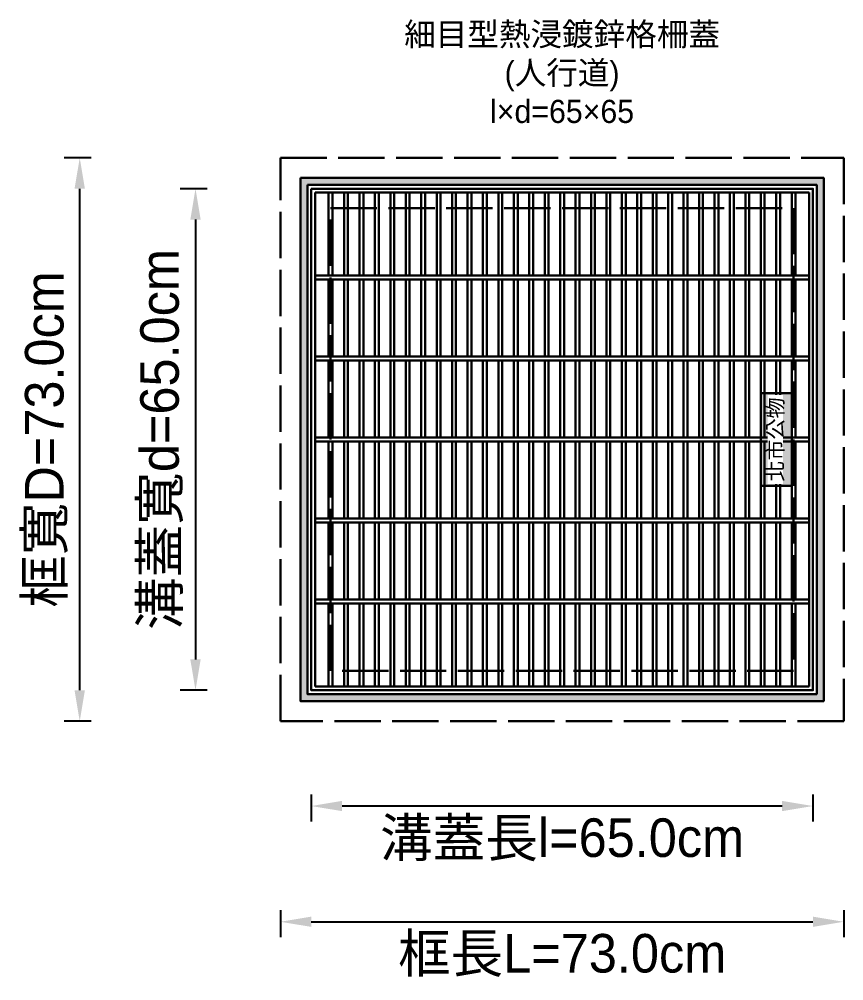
# Model space of a CAD drawing. Extents: x -4891 to 4829, y -5666 to -3242.
# Drawn here: x 1365 to 1471.9, y -4113.6 to -3989 of the extents above; entities that cross this region are included whole.
import ezdxf

# ---------------------------------------------------------------- set-up
doc = ezdxf.new("R2010")
doc.units = 0
doc.header["$MEASUREMENT"] = 0
doc.linetypes.add('ACAD_ISO02W100', pattern=[15, 12, -3])
doc.layers.add('三、3.文字-註解文字', color=2, linetype='Continuous')
doc.layers.add('二、6.繪圖-其他施作項目', color=35, linetype='Continuous', lineweight=30)
doc.styles.get("Standard").update_dxf_attribs({"font": 'kaiu.ttf', "height": 2})
doc.styles.add('註解文字', font='MS PGothic.ttf', dxfattribs={"height": 5})
doc.dimstyles.new('註解文字', dxfattribs={"dimtxt": 5, "dimasz": 4, "dimexe": 2, "dimexo": 2.5, "dimgap": 1, "dimtad": 2, "dimzin": 0, "dimdsep": 46, "dimtxsty": '註解文字', "dimcen": 0.1, "dimclrd": 144, "dimclre": 144, "dimclrt": 256, "dimadec": 0, "dimazin": 0, "dimtfac": 1, "dimtofl": 0, "dimtmove": 0, "dimatfit": 3, "dimfxl": 1.5, "dimfxlon": 1, "dimtolj": 1, "dimtzin": 0, "dimlwd": -1, "dimlwe": -1, "dimarcsym": 1})

# ---------------------------------------------------------------- blocks, each defined once
blk = doc.blocks.new('*D33')
at = {"layer": 'Defpoints', "color": 0, "transparency": 16777216}
for p in [(1402.86, -4010.99), (1387.86, -4075.99), (1402.86, -4075.99)]:
    blk.add_point(p, dxfattribs=at)
at = {"layer": '三、3.文字-註解文字', "color": 144, "transparency": 16777216}
for p, q in [((1389.36, -4010.99), (1385.86, -4010.99)), ((1387.86, -4014.99), (1387.86, -4071.99)), ((1389.36, -4075.99), (1385.86, -4075.99))]:
    blk.add_line(p, q, dxfattribs=at)
for points in [[(1387.19, -4014.99), (1388.53, -4014.99), (1387.86, -4010.99)], [(1387.19, -4071.99), (1388.53, -4071.99), (1387.86, -4075.99)]]:
    blk.add_solid(points, dxfattribs=at)
at = {"layer": '三、3.文字-註解文字', "transparency": 16777216, "insert": (1383.48, -4043.49), "char_height": 5, "attachment_point": 5, "rotation": 90, "style": '註解文字'}
blk.add_mtext('\\A1;溝蓋寬d=65.0cm', dxfattribs=at)
blk = doc.blocks.new('*D34')
at = {"layer": 'Defpoints', "color": 0, "transparency": 16777216}
for p in [(1402.86, -4075.99), (1467.86, -4075.99), (1402.86, -4090.99)]:
    blk.add_point(p, dxfattribs=at)
at = {"layer": '三、3.文字-註解文字', "color": 144, "transparency": 16777216}
for p, q in [((1402.86, -4089.49), (1402.86, -4092.99)), ((1467.86, -4089.49), (1467.86, -4092.99)), ((1463.86, -4090.99), (1406.86, -4090.99))]:
    blk.add_line(p, q, dxfattribs=at)
for points in [[(1406.86, -4090.32), (1406.86, -4091.65), (1402.86, -4090.99)], [(1463.86, -4090.32), (1463.86, -4091.65), (1467.86, -4090.99)]]:
    blk.add_solid(points, dxfattribs=at)
at = {"layer": '三、3.文字-註解文字', "transparency": 16777216, "insert": (1435.36, -4095.37), "char_height": 5, "attachment_point": 5, "style": '註解文字'}
blk.add_mtext('\\A1;{\\fMS PGothic|b0|i0|c128|p34;溝蓋長l}={\\fMS PGothic|b0|i0|c128|p34;65.0cm}', dxfattribs=at)
blk = doc.blocks.new('*D47')
at = {"layer": 'Defpoints', "color": 0, "transparency": 16777216}
for p in [(1372.86, -4006.99), (1398.86, -4006.99), (1398.86, -4079.99)]:
    blk.add_point(p, dxfattribs=at)
at = {"layer": '三、3.文字-註解文字', "color": 144, "transparency": 16777216}
for p, q in [((1374.36, -4006.99), (1370.86, -4006.99)), ((1372.86, -4075.99), (1372.86, -4010.99)), ((1374.36, -4079.99), (1370.86, -4079.99))]:
    blk.add_line(p, q, dxfattribs=at)
for points in [[(1372.19, -4010.99), (1373.53, -4010.99), (1372.86, -4006.99)], [(1372.19, -4075.99), (1373.53, -4075.99), (1372.86, -4079.99)]]:
    blk.add_solid(points, dxfattribs=at)
at = {"layer": '三、3.文字-註解文字', "transparency": 16777216, "insert": (1368.54, -4043.49), "char_height": 5, "attachment_point": 5, "rotation": 90, "style": '註解文字'}
blk.add_mtext('\\A1;框{\\fMS PGothic|b0|i0|c128|p34;寬D=73.0cm}', dxfattribs=at)
blk = doc.blocks.new('*D48')
at = {"layer": 'Defpoints', "color": 0, "transparency": 16777216}
for p in [(1398.86, -4079.99), (1471.86, -4079.99), (1471.86, -4105.99)]:
    blk.add_point(p, dxfattribs=at)
at = {"layer": '三、3.文字-註解文字', "color": 144, "transparency": 16777216}
for p, q in [((1398.86, -4104.49), (1398.86, -4107.99)), ((1471.86, -4104.49), (1471.86, -4107.99)), ((1402.86, -4105.99), (1467.86, -4105.99))]:
    blk.add_line(p, q, dxfattribs=at)
for points in [[(1402.86, -4105.32), (1402.86, -4106.65), (1398.86, -4105.99)], [(1467.86, -4105.32), (1467.86, -4106.65), (1471.86, -4105.99)]]:
    blk.add_solid(points, dxfattribs=at)
at = {"layer": '三、3.文字-註解文字', "transparency": 16777216, "insert": (1435.36, -4110.35), "char_height": 5, "attachment_point": 5, "style": '註解文字'}
blk.add_mtext('\\A1;框長L=73.0cm', dxfattribs=at)

msp = doc.modelspace()

# ---------------------------------------------------------------- hatches: boundary and pattern name
at = {"layer": '二、6.繪圖-其他施作項目'}
h = msp.add_hatch(color=256, dxfattribs=at)
h.dxf.hatch_style = 1
h.paths.add_polyline_path([(1465.111, -4037.486), (1461.111, -4037.486), (1461.111, -4049.486), (1465.111, -4049.486)])

# ---------------------------------------------------------------- linework, layer by layer
for points in [[(1402.861, -4010.986), (1467.861, -4010.986), (1467.861, -4075.986), (1402.861, -4075.986)], [(1461.111, -4049.486), (1461.111, -4037.486), (1465.111, -4037.486), (1465.111, -4049.486)]]:
    msp.add_lwpolyline(points, close=True, dxfattribs=at)
for points in [[(1403.361, -4011.486), (1467.361, -4011.486)], [(1403.361, -4075.486), (1403.361, -4011.486)], [(1405.111, -4022.236), (1405.111, -4011.486)], [(1405.611, -4022.236), (1405.611, -4011.486)], [(1407.111, -4022.236), (1407.111, -4011.486)], [(1407.611, -4022.236), (1407.611, -4011.486)], [(1409.111, -4022.236), (1409.111, -4011.486)], [(1409.611, -4022.236), (1409.611, -4011.486)], [(1411.111, -4022.236), (1411.111, -4011.486)], [(1411.611, -4022.236), (1411.611, -4011.486)], [(1413.111, -4022.236), (1413.111, -4011.486)], [(1413.611, -4022.236), (1413.611, -4011.486)], [(1415.111, -4022.236), (1415.111, -4011.486)], [(1415.611, -4022.236), (1415.611, -4011.486)], [(1417.111, -4022.236), (1417.111, -4011.486)], [(1417.611, -4022.236), (1417.611, -4011.486)], [(1419.111, -4022.236), (1419.111, -4011.486)], [(1419.611, -4022.236), (1419.611, -4011.486)], [(1421.111, -4022.236), (1421.111, -4011.486)], [(1421.611, -4022.236), (1421.611, -4011.486)], [(1423.111, -4022.236), (1423.111, -4011.486)], [(1423.611, -4022.236), (1423.611, -4011.486)], [(1425.111, -4022.236), (1425.111, -4011.486)], [(1425.611, -4022.236), (1425.611, -4011.486)], [(1427.111, -4022.236), (1427.111, -4011.486)], [(1427.611, -4022.236), (1427.611, -4011.486)], [(1429.111, -4022.236), (1429.111, -4011.486)], [(1429.611, -4022.236), (1429.611, -4011.486)], [(1431.111, -4022.236), (1431.111, -4011.486)], [(1431.611, -4022.236), (1431.611, -4011.486)], [(1433.111, -4022.236), (1433.111, -4011.486)], [(1433.611, -4022.236), (1433.611, -4011.486)], [(1435.111, -4022.236), (1435.111, -4011.486)], [(1435.611, -4022.236), (1435.611, -4011.486)], [(1437.111, -4022.236), (1437.111, -4011.486)], [(1437.611, -4022.236), (1437.611, -4011.486)], [(1439.111, -4022.236), (1439.111, -4011.486)], [(1439.611, -4022.236), (1439.611, -4011.486)], [(1441.111, -4022.236), (1441.111, -4011.486)], [(1441.611, -4022.236), (1441.611, -4011.486)], [(1443.111, -4022.236), (1443.111, -4011.486)], [(1443.611, -4022.236), (1443.611, -4011.486)], [(1445.111, -4022.236), (1445.111, -4011.486)], [(1445.611, -4022.236), (1445.611, -4011.486)], [(1447.111, -4022.236), (1447.111, -4011.486)], [(1447.611, -4022.236), (1447.611, -4011.486)], [(1449.111, -4022.236), (1449.111, -4011.486)], [(1449.611, -4022.236), (1449.611, -4011.486)], [(1451.111, -4022.236), (1451.111, -4011.486)], [(1451.611, -4022.236), (1451.611, -4011.486)], [(1453.111, -4022.236), (1453.111, -4011.486)], [(1453.611, -4022.236), (1453.611, -4011.486)], [(1455.111, -4022.236), (1455.111, -4011.486)], [(1455.611, -4022.236), (1455.611, -4011.486)], [(1457.111, -4022.236), (1457.111, -4011.486)], [(1457.611, -4022.236), (1457.611, -4011.486)], [(1459.111, -4022.236), (1459.111, -4011.486)], [(1459.611, -4022.236), (1459.611, -4011.486)], [(1461.111, -4022.236), (1461.111, -4011.486)], [(1461.611, -4022.236), (1461.611, -4011.486)], [(1463.111, -4011.486), (1463.111, -4022.236)], [(1463.611, -4011.486), (1463.611, -4022.236)], [(1465.111, -4011.486), (1465.111, -4022.236)], [(1465.611, -4011.486), (1465.611, -4022.236)], [(1467.361, -4011.486), (1467.361, -4075.486)], [(1403.361, -4022.236), (1467.361, -4022.236)], [(1403.361, -4022.736), (1467.361, -4022.736)], [(1405.111, -4032.736), (1405.111, -4022.736)], [(1405.611, -4032.736), (1405.611, -4022.736)], [(1407.111, -4032.736), (1407.111, -4022.736)], [(1407.611, -4032.736), (1407.611, -4022.736)], [(1409.111, -4032.736), (1409.111, -4022.736)], [(1409.611, -4032.736), (1409.611, -4022.736)], [(1411.111, -4032.736), (1411.111, -4022.736)], [(1411.611, -4032.736), (1411.611, -4022.736)], [(1413.111, -4032.736), (1413.111, -4022.736)], [(1413.611, -4032.736), (1413.611, -4022.736)], [(1415.111, -4032.736), (1415.111, -4022.736)], [(1415.611, -4032.736), (1415.611, -4022.736)], [(1417.111, -4032.736), (1417.111, -4022.736)], [(1417.611, -4032.736), (1417.611, -4022.736)], [(1419.111, -4032.736), (1419.111, -4022.736)], [(1419.611, -4032.736), (1419.611, -4022.736)], [(1421.111, -4032.736), (1421.111, -4022.736)], [(1421.611, -4032.736), (1421.611, -4022.736)], [(1423.111, -4032.736), (1423.111, -4022.736)], [(1423.611, -4032.736), (1423.611, -4022.736)], [(1425.111, -4032.736), (1425.111, -4022.736)], [(1425.611, -4032.736), (1425.611, -4022.736)], [(1427.111, -4032.736), (1427.111, -4022.736)], [(1427.611, -4032.736), (1427.611, -4022.736)], [(1429.111, -4032.736), (1429.111, -4022.736)], [(1429.611, -4032.736), (1429.611, -4022.736)], [(1431.111, -4032.736), (1431.111, -4022.736)], [(1431.611, -4032.736), (1431.611, -4022.736)], [(1433.111, -4032.736), (1433.111, -4022.736)], [(1433.611, -4032.736), (1433.611, -4022.736)], [(1435.111, -4032.736), (1435.111, -4022.736)], [(1435.611, -4032.736), (1435.611, -4022.736)], [(1437.111, -4032.736), (1437.111, -4022.736)], [(1437.611, -4032.736), (1437.611, -4022.736)], [(1439.111, -4032.736), (1439.111, -4022.736)], [(1439.611, -4032.736), (1439.611, -4022.736)], [(1441.111, -4032.736), (1441.111, -4022.736)], [(1441.611, -4032.736), (1441.611, -4022.736)], [(1443.111, -4032.736), (1443.111, -4022.736)], [(1443.611, -4032.736), (1443.611, -4022.736)], [(1445.111, -4032.736), (1445.111, -4022.736)], [(1445.611, -4032.736), (1445.611, -4022.736)], [(1447.111, -4032.736), (1447.111, -4022.736)], [(1447.611, -4032.736), (1447.611, -4022.736)], [(1449.111, -4032.736), (1449.111, -4022.736)], [(1449.611, -4032.736), (1449.611, -4022.736)], [(1451.111, -4032.736), (1451.111, -4022.736)], [(1451.611, -4032.736), (1451.611, -4022.736)], [(1453.111, -4032.736), (1453.111, -4022.736)], [(1453.611, -4032.736), (1453.611, -4022.736)], [(1455.111, -4032.736), (1455.111, -4022.736)], [(1455.611, -4032.736), (1455.611, -4022.736)], [(1457.111, -4032.736), (1457.111, -4022.736)], [(1457.611, -4032.736), (1457.611, -4022.736)], [(1459.111, -4032.736), (1459.111, -4022.736)], [(1459.611, -4032.736), (1459.611, -4022.736)], [(1461.111, -4032.736), (1461.111, -4022.736)], [(1461.611, -4032.736), (1461.611, -4022.736)], [(1463.111, -4022.736), (1463.111, -4032.736)], [(1463.611, -4022.736), (1463.611, -4032.736)], [(1465.111, -4022.736), (1465.111, -4032.736)], [(1465.611, -4022.736), (1465.611, -4032.736)], [(1403.361, -4032.736), (1467.361, -4032.736)], [(1403.361, -4033.236), (1467.361, -4033.236)], [(1405.111, -4043.236), (1405.111, -4033.236)], [(1405.611, -4043.236), (1405.611, -4033.236)], [(1407.111, -4043.236), (1407.111, -4033.236)], [(1407.611, -4043.236), (1407.611, -4033.236)], [(1409.111, -4043.236), (1409.111, -4033.236)], [(1409.611, -4043.236), (1409.611, -4033.236)], [(1411.111, -4043.236), (1411.111, -4033.236)], [(1411.611, -4043.236), (1411.611, -4033.236)], [(1413.111, -4043.236), (1413.111, -4033.236)], [(1413.611, -4043.236), (1413.611, -4033.236)], [(1415.111, -4043.236), (1415.111, -4033.236)], [(1415.611, -4043.236), (1415.611, -4033.236)], [(1417.111, -4043.236), (1417.111, -4033.236)], [(1417.611, -4043.236), (1417.611, -4033.236)], [(1419.111, -4043.236), (1419.111, -4033.236)], [(1419.611, -4043.236), (1419.611, -4033.236)], [(1421.111, -4043.236), (1421.111, -4033.236)], [(1421.611, -4043.236), (1421.611, -4033.236)], [(1423.111, -4043.236), (1423.111, -4033.236)], [(1423.611, -4043.236), (1423.611, -4033.236)], [(1425.111, -4043.236), (1425.111, -4033.236)], [(1425.611, -4043.236), (1425.611, -4033.236)], [(1427.111, -4043.236), (1427.111, -4033.236)], [(1427.611, -4043.236), (1427.611, -4033.236)], [(1429.111, -4043.236), (1429.111, -4033.236)], [(1429.611, -4043.236), (1429.611, -4033.236)], [(1431.111, -4043.236), (1431.111, -4033.236)], [(1431.611, -4043.236), (1431.611, -4033.236)], [(1433.111, -4043.236), (1433.111, -4033.236)], [(1433.611, -4043.236), (1433.611, -4033.236)], [(1435.111, -4043.236), (1435.111, -4033.236)], [(1435.611, -4043.236), (1435.611, -4033.236)], [(1437.111, -4043.236), (1437.111, -4033.236)], [(1437.611, -4043.236), (1437.611, -4033.236)], [(1439.111, -4043.236), (1439.111, -4033.236)], [(1439.611, -4043.236), (1439.611, -4033.236)], [(1441.111, -4043.236), (1441.111, -4033.236)], [(1441.611, -4043.236), (1441.611, -4033.236)], [(1443.111, -4043.236), (1443.111, -4033.236)], [(1443.611, -4043.236), (1443.611, -4033.236)], [(1445.111, -4043.236), (1445.111, -4033.236)], [(1445.611, -4043.236), (1445.611, -4033.236)], [(1447.111, -4043.236), (1447.111, -4033.236)], [(1447.611, -4043.236), (1447.611, -4033.236)], [(1449.111, -4043.236), (1449.111, -4033.236)], [(1449.611, -4043.236), (1449.611, -4033.236)], [(1451.111, -4043.236), (1451.111, -4033.236)], [(1451.611, -4043.236), (1451.611, -4033.236)], [(1453.111, -4043.236), (1453.111, -4033.236)], [(1453.611, -4043.236), (1453.611, -4033.236)], [(1455.111, -4043.236), (1455.111, -4033.236)], [(1455.611, -4043.236), (1455.611, -4033.236)], [(1457.111, -4043.236), (1457.111, -4033.236)], [(1457.611, -4043.236), (1457.611, -4033.236)], [(1459.111, -4043.236), (1459.111, -4033.236)], [(1459.611, -4043.236), (1459.611, -4033.236)], [(1461.111, -4043.236), (1461.111, -4033.236)], [(1461.611, -4043.236), (1461.611, -4033.236)], [(1463.111, -4033.236), (1463.111, -4043.236)], [(1463.611, -4033.236), (1463.611, -4043.236)], [(1465.111, -4033.236), (1465.111, -4043.236)], [(1465.611, -4033.236), (1465.611, -4043.236)], [(1403.361, -4043.236), (1467.361, -4043.236)], [(1467.361, -4043.736), (1403.361, -4043.736)], [(1405.111, -4053.736), (1405.111, -4043.736)], [(1405.611, -4053.736), (1405.611, -4043.736)], [(1407.111, -4053.736), (1407.111, -4043.736)], [(1407.611, -4053.736), (1407.611, -4043.736)], [(1409.111, -4053.736), (1409.111, -4043.736)], [(1409.611, -4053.736), (1409.611, -4043.736)], [(1411.111, -4053.736), (1411.111, -4043.736)], [(1411.611, -4053.736), (1411.611, -4043.736)], [(1413.111, -4053.736), (1413.111, -4043.736)], [(1413.611, -4053.736), (1413.611, -4043.736)], [(1415.111, -4053.736), (1415.111, -4043.736)], [(1415.611, -4053.736), (1415.611, -4043.736)], [(1417.111, -4053.736), (1417.111, -4043.736)], [(1417.611, -4053.736), (1417.611, -4043.736)], [(1419.111, -4053.736), (1419.111, -4043.736)], [(1419.611, -4053.736), (1419.611, -4043.736)], [(1421.111, -4053.736), (1421.111, -4043.736)], [(1421.611, -4053.736), (1421.611, -4043.736)], [(1423.111, -4053.736), (1423.111, -4043.736)], [(1423.611, -4053.736), (1423.611, -4043.736)], [(1425.111, -4053.736), (1425.111, -4043.736)], [(1425.611, -4053.736), (1425.611, -4043.736)], [(1427.111, -4053.736), (1427.111, -4043.736)], [(1427.611, -4053.736), (1427.611, -4043.736)], [(1429.111, -4053.736), (1429.111, -4043.736)], [(1429.611, -4053.736), (1429.611, -4043.736)], [(1431.111, -4053.736), (1431.111, -4043.736)], [(1431.611, -4053.736), (1431.611, -4043.736)], [(1433.111, -4053.736), (1433.111, -4043.736)], [(1433.611, -4053.736), (1433.611, -4043.736)], [(1435.111, -4053.736), (1435.111, -4043.736)], [(1435.611, -4053.736), (1435.611, -4043.736)], [(1437.111, -4053.736), (1437.111, -4043.736)], [(1437.611, -4053.736), (1437.611, -4043.736)], [(1439.111, -4053.736), (1439.111, -4043.736)], [(1439.611, -4053.736), (1439.611, -4043.736)], [(1441.111, -4053.736), (1441.111, -4043.736)], [(1441.611, -4053.736), (1441.611, -4043.736)], [(1443.111, -4053.736), (1443.111, -4043.736)], [(1443.611, -4053.736), (1443.611, -4043.736)], [(1445.111, -4053.736), (1445.111, -4043.736)], [(1445.611, -4053.736), (1445.611, -4043.736)], [(1447.111, -4053.736), (1447.111, -4043.736)], [(1447.611, -4053.736), (1447.611, -4043.736)], [(1449.111, -4053.736), (1449.111, -4043.736)], [(1449.611, -4053.736), (1449.611, -4043.736)], [(1451.111, -4053.736), (1451.111, -4043.736)], [(1451.611, -4053.736), (1451.611, -4043.736)], [(1453.111, -4053.736), (1453.111, -4043.736)], [(1453.611, -4053.736), (1453.611, -4043.736)], [(1455.111, -4053.736), (1455.111, -4043.736)], [(1455.611, -4053.736), (1455.611, -4043.736)], [(1457.111, -4053.736), (1457.111, -4043.736)], [(1457.611, -4053.736), (1457.611, -4043.736)], [(1459.111, -4053.736), (1459.111, -4043.736)], [(1459.611, -4053.736), (1459.611, -4043.736)], [(1461.111, -4053.736), (1461.111, -4043.736)], [(1461.611, -4053.736), (1461.611, -4043.736)], [(1463.111, -4043.736), (1463.111, -4053.736)], [(1463.611, -4043.736), (1463.611, -4053.736)], [(1465.111, -4043.736), (1465.111, -4053.736)], [(1465.611, -4043.736), (1465.611, -4053.736)], [(1467.361, -4053.736), (1403.361, -4053.736)], [(1467.361, -4054.236), (1403.361, -4054.236)], [(1405.111, -4064.236), (1405.111, -4054.236)], [(1405.611, -4064.236), (1405.611, -4054.236)], [(1407.111, -4064.236), (1407.111, -4054.236)], [(1407.611, -4064.236), (1407.611, -4054.236)], [(1409.111, -4064.236), (1409.111, -4054.236)], [(1409.611, -4064.236), (1409.611, -4054.236)], [(1411.111, -4064.236), (1411.111, -4054.236)], [(1411.611, -4064.236), (1411.611, -4054.236)], [(1413.111, -4064.236), (1413.111, -4054.236)], [(1413.611, -4064.236), (1413.611, -4054.236)], [(1415.111, -4064.236), (1415.111, -4054.236)], [(1415.611, -4064.236), (1415.611, -4054.236)], [(1417.111, -4064.236), (1417.111, -4054.236)], [(1417.611, -4064.236), (1417.611, -4054.236)], [(1419.111, -4064.236), (1419.111, -4054.236)], [(1419.611, -4064.236), (1419.611, -4054.236)], [(1421.111, -4064.236), (1421.111, -4054.236)], [(1421.611, -4064.236), (1421.611, -4054.236)], [(1423.111, -4064.236), (1423.111, -4054.236)], [(1423.611, -4064.236), (1423.611, -4054.236)], [(1425.111, -4064.236), (1425.111, -4054.236)], [(1425.611, -4064.236), (1425.611, -4054.236)], [(1427.111, -4064.236), (1427.111, -4054.236)], [(1427.611, -4064.236), (1427.611, -4054.236)], [(1429.111, -4064.236), (1429.111, -4054.236)], [(1429.611, -4064.236), (1429.611, -4054.236)], [(1431.111, -4064.236), (1431.111, -4054.236)], [(1431.611, -4064.236), (1431.611, -4054.236)], [(1433.111, -4064.236), (1433.111, -4054.236)], [(1433.611, -4064.236), (1433.611, -4054.236)], [(1435.111, -4064.236), (1435.111, -4054.236)], [(1435.611, -4064.236), (1435.611, -4054.236)], [(1437.111, -4064.236), (1437.111, -4054.236)], [(1437.611, -4064.236), (1437.611, -4054.236)], [(1439.111, -4064.236), (1439.111, -4054.236)], [(1439.611, -4064.236), (1439.611, -4054.236)], [(1441.111, -4064.236), (1441.111, -4054.236)], [(1441.611, -4064.236), (1441.611, -4054.236)], [(1443.111, -4064.236), (1443.111, -4054.236)], [(1443.611, -4064.236), (1443.611, -4054.236)], [(1445.111, -4064.236), (1445.111, -4054.236)], [(1445.611, -4064.236), (1445.611, -4054.236)], [(1447.111, -4064.236), (1447.111, -4054.236)], [(1447.611, -4064.236), (1447.611, -4054.236)], [(1449.111, -4064.236), (1449.111, -4054.236)], [(1449.611, -4064.236), (1449.611, -4054.236)], [(1451.111, -4064.236), (1451.111, -4054.236)], [(1451.611, -4064.236), (1451.611, -4054.236)], [(1453.111, -4064.236), (1453.111, -4054.236)], [(1453.611, -4064.236), (1453.611, -4054.236)], [(1455.111, -4064.236), (1455.111, -4054.236)], [(1455.611, -4064.236), (1455.611, -4054.236)], [(1457.111, -4064.236), (1457.111, -4054.236)], [(1457.611, -4064.236), (1457.611, -4054.236)], [(1459.111, -4064.236), (1459.111, -4054.236)], [(1459.611, -4064.236), (1459.611, -4054.236)], [(1461.111, -4064.236), (1461.111, -4054.236)], [(1461.611, -4064.236), (1461.611, -4054.236)], [(1463.111, -4054.236), (1463.111, -4064.236)], [(1463.611, -4054.236), (1463.611, -4064.236)], [(1465.111, -4054.236), (1465.111, -4064.236)], [(1465.611, -4054.236), (1465.611, -4064.236)], [(1467.361, -4064.236), (1403.361, -4064.236)], [(1467.361, -4064.736), (1403.361, -4064.736)], [(1405.111, -4075.486), (1405.111, -4064.736)], [(1405.611, -4075.486), (1405.611, -4064.736)], [(1407.111, -4075.486), (1407.111, -4064.736)], [(1407.611, -4075.486), (1407.611, -4064.736)], [(1409.111, -4075.486), (1409.111, -4064.736)], [(1409.611, -4075.486), (1409.611, -4064.736)], [(1411.111, -4075.486), (1411.111, -4064.736)], [(1411.611, -4075.486), (1411.611, -4064.736)], [(1413.111, -4075.486), (1413.111, -4064.736)], [(1413.611, -4075.486), (1413.611, -4064.736)], [(1415.111, -4075.486), (1415.111, -4064.736)], [(1415.611, -4075.486), (1415.611, -4064.736)], [(1417.111, -4075.486), (1417.111, -4064.736)], [(1417.611, -4075.486), (1417.611, -4064.736)], [(1419.111, -4075.486), (1419.111, -4064.736)], [(1419.611, -4075.486), (1419.611, -4064.736)], [(1421.111, -4075.486), (1421.111, -4064.736)], [(1421.611, -4075.486), (1421.611, -4064.736)], [(1423.111, -4075.486), (1423.111, -4064.736)], [(1423.611, -4075.486), (1423.611, -4064.736)], [(1425.111, -4075.486), (1425.111, -4064.736)], [(1425.611, -4075.486), (1425.611, -4064.736)], [(1427.111, -4075.486), (1427.111, -4064.736)], [(1427.611, -4075.486), (1427.611, -4064.736)], [(1429.111, -4075.486), (1429.111, -4064.736)], [(1429.611, -4075.486), (1429.611, -4064.736)], [(1431.111, -4075.486), (1431.111, -4064.736)], [(1431.611, -4075.486), (1431.611, -4064.736)], [(1433.111, -4075.486), (1433.111, -4064.736)], [(1433.611, -4075.486), (1433.611, -4064.736)], [(1435.111, -4075.486), (1435.111, -4064.736)], [(1435.611, -4075.486), (1435.611, -4064.736)], [(1437.111, -4075.486), (1437.111, -4064.736)], [(1437.611, -4075.486), (1437.611, -4064.736)], [(1439.111, -4075.486), (1439.111, -4064.736)], [(1439.611, -4075.486), (1439.611, -4064.736)], [(1441.111, -4075.486), (1441.111, -4064.736)], [(1441.611, -4075.486), (1441.611, -4064.736)], [(1443.111, -4075.486), (1443.111, -4064.736)], [(1443.611, -4075.486), (1443.611, -4064.736)], [(1445.111, -4075.486), (1445.111, -4064.736)], [(1445.611, -4075.486), (1445.611, -4064.736)], [(1447.111, -4075.486), (1447.111, -4064.736)], [(1447.611, -4075.486), (1447.611, -4064.736)], [(1449.111, -4075.486), (1449.111, -4064.736)], [(1449.611, -4075.486), (1449.611, -4064.736)], [(1451.111, -4075.486), (1451.111, -4064.736)], [(1451.611, -4075.486), (1451.611, -4064.736)], [(1453.111, -4075.486), (1453.111, -4064.736)], [(1453.611, -4075.486), (1453.611, -4064.736)], [(1455.111, -4075.486), (1455.111, -4064.736)], [(1455.611, -4075.486), (1455.611, -4064.736)], [(1457.111, -4075.486), (1457.111, -4064.736)], [(1457.611, -4075.486), (1457.611, -4064.736)], [(1459.111, -4075.486), (1459.111, -4064.736)], [(1459.611, -4075.486), (1459.611, -4064.736)], [(1461.111, -4075.486), (1461.111, -4064.736)], [(1461.611, -4075.486), (1461.611, -4064.736)], [(1463.111, -4064.736), (1463.111, -4075.486)], [(1463.611, -4064.736), (1463.611, -4075.486)], [(1465.111, -4064.736), (1465.111, -4075.486)], [(1465.611, -4064.736), (1465.611, -4075.486)], [(1467.361, -4075.486), (1403.361, -4075.486)]]:
    msp.add_lwpolyline(points, dxfattribs=at)

# ---------------------------------------------------------------- texts
at = {"layer": '三、3.文字-註解文字', "insert": (1435.361, -3995.986), "char_height": 3, "attachment_point": 5, "style": '註解文字'}
msp.add_mtext_dynamic_manual_height_columns('{\\fMS PGothic|b0|i0|c128|p34;細目型熱浸鍍鋅格柵蓋\\P(人行道)\\P}l{\\fMS PGothic|b0|i0|c128|p34;×d=65×65}', width=47.50959, gutter_width=15, heights=[0], dxfattribs=at)

# ---------------------------------------------------------------- dimensions: what is measured, and where the dimension line sits
at = {"layer": '三、3.文字-註解文字'}
for base, p1, p2, text, picture, middle in [((1372.861, -4006.986), (1398.861, -4079.986), (1398.861, -4006.986), '框{\\fMS PGothic|b0|i0|c128|p34;寬D=73.0cm}', '*D47', (1368.537, -4043.486)), ((1387.861, -4075.986), (1402.861, -4010.986), (1402.861, -4075.986), '溝蓋寬d=65.0cm', '*D33', (1383.48, -4043.486))]:
    dim = msp.add_linear_dim(base=base, p1=p1, p2=p2, angle=90, text=text, dimstyle='註解文字', dxfattribs=at)
    dim.commit()
    dim.dimension.update_dxf_attribs({"geometry": picture, "text_midpoint": middle})
for base, p1, p2, text, picture, middle in [((1402.861, -4090.986), (1467.861, -4075.986), (1402.861, -4075.986), '{\\fMS PGothic|b0|i0|c128|p34;溝蓋長l}={\\fMS PGothic|b0|i0|c128|p34;65.0cm}', '*D34', (1435.361, -4095.366)), ((1471.861, -4105.986), (1398.861, -4079.986), (1471.861, -4079.986), '框長L=73.0cm', '*D48', (1435.361, -4110.352))]:
    dim = msp.add_linear_dim(base=base, p1=p1, p2=p2, text=text, dimstyle='註解文字', dxfattribs=at)
    dim.commit()
    dim.dimension.update_dxf_attribs({"geometry": picture, "text_midpoint": middle})

# ---------------------------------------------------------------- next in the draw order: texts
at = {"layer": '二、6.繪圖-其他施作項目', "insert": (1463.111, -4043.486), "char_height": 2, "attachment_point": 5, "rotation": 90, "bg_fill": 3, "box_fill_scale": 1, "bg_fill_color": 256, "bg_fill_transparency": 0}
msp.add_mtext_dynamic_manual_height_columns('北市公物', width=11.50445, gutter_width=10, heights=[0], dxfattribs=at)

# ---------------------------------------------------------------- next in the draw order: hatches: boundary and pattern name
at = {"layer": '二、6.繪圖-其他施作項目'}
h = msp.add_hatch(color=256, dxfattribs=at)
h.dxf.hatch_style = 1
h.paths.add_polyline_path([(1401.461, -4077.386), (1469.261, -4077.386), (1469.261, -4009.586), (1401.461, -4009.586)])
h.paths.add_polyline_path([(1402.361, -4010.486), (1468.361, -4010.486), (1468.361, -4076.486), (1402.361, -4076.486)], flags=16)

# ---------------------------------------------------------------- next in the draw order: linework, layer by layer
at = {"layer": '二、6.繪圖-其他施作項目', "linetype": 'ACAD_ISO02W100', "ltscale": 0.5}
for points in [[(1398.861, -4006.986), (1471.861, -4006.986), (1471.861, -4079.986), (1398.861, -4079.986)], [(1405.361, -4013.486), (1465.361, -4013.486), (1465.361, -4073.486), (1405.361, -4073.486)]]:
    msp.add_lwpolyline(points, close=True, dxfattribs=at)
at = {"layer": '二、6.繪圖-其他施作項目'}
for points in [[(1401.461, -4009.586), (1469.261, -4009.586), (1469.261, -4077.386), (1401.461, -4077.386)], [(1402.361, -4010.486), (1468.361, -4010.486), (1468.361, -4076.486), (1402.361, -4076.486)]]:
    msp.add_lwpolyline(points, close=True, dxfattribs=at)

doc.saveas('drawing.dxf')
